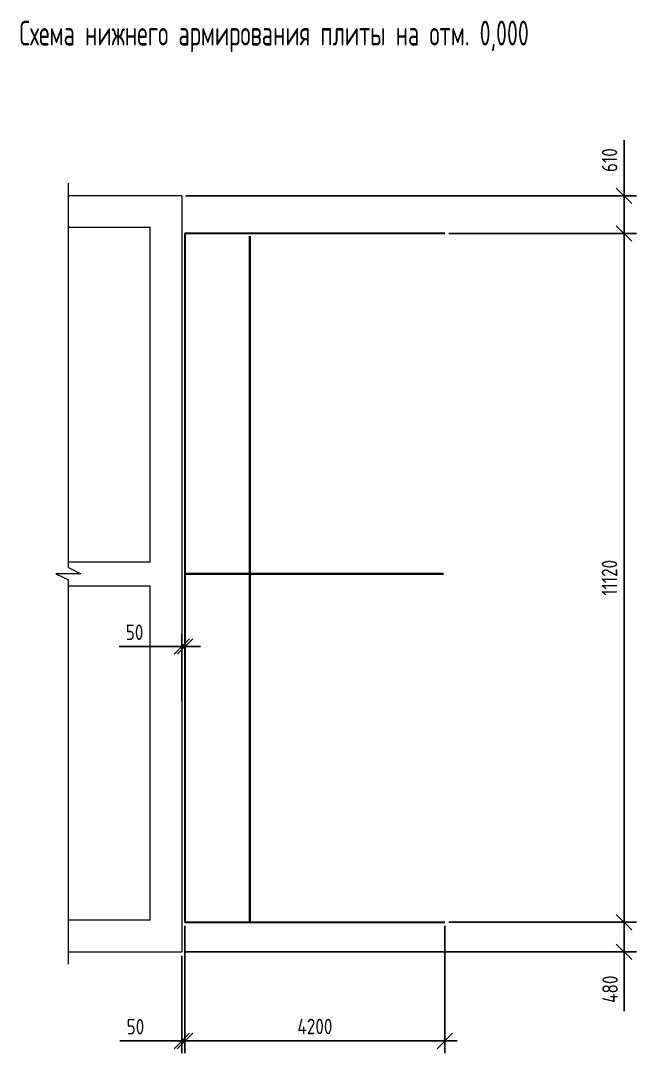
# Model space of a CAD drawing. Header units: millimetres. Extents: x -69913 to 106360, y -63759 to 35456.
# Drawn here: x -10150 to -201, y -61685 to -45010 of the extents above; entities that cross this region are included whole.
import ezdxf

# ---------------------------------------------------------------- set-up
doc = ezdxf.new("R2010")
doc.units = ezdxf.units.MM
doc.header["$MEASUREMENT"] = 0
for name, color, linetype, lineweight in [('Арматура ОСН', 6, 'Continuous', 40), ('Кирпич силикат', 31, 'Continuous', 30), ('МОНОЛИТ', 2, 'Continuous', 30), ('размеры', 4, 'Continuous', 15), ('текст', 1, 'Continuous', 25)]:
    doc.layers.add(name, color=color, linetype=linetype, lineweight=lineweight)
doc.styles.add('style2', font='CS_Gost2304.shx')
doc.styles.add('ГОСТ 2.304', font='CS_Gost2304.shx')
doc.dimstyles.new('СПДС', dxfattribs={"dimscale": 100, "dimtxt": 2.5, "dimasz": 2.5, "dimexe": 2, "dimexo": 0.625, "dimgap": 1, "dimtad": 1, "dimdec": 0, "dimtxsty": 'ГОСТ 2.304', "dimblk": 'OBLIQUE', "dimblk1": 'OBLIQUE', "dimblk2": 'OBLIQUE', "dimcen": 2.5, "dimdle": 2, "dimadec": 0, "dimazin": 2, "dimtfac": 0.75, "dimtdec": 4, "dimtmove": 1, "dimatfit": 3, "dimfxl": 1, "dimtfill": 1, "dimtolj": 1, "dimarcsym": 1})

# ---------------------------------------------------------------- blocks, each defined once
blk = doc.blocks.new('_Oblique')
at = {"color": 0, "linetype": 'ByBlock', "lineweight": -2}
blk.add_line((-0.5, -0.5), (0.5, 0.5), dxfattribs=at)
blk = doc.blocks.new('*D161')
at = {"layer": 'размеры', "color": 0, "lineweight": -2, "ltscale": 100, "transparency": 16777216}
for p, q in [((-7545, -55993), (-7545, -54916)), ((-7495, -55993), (-7495, -54916)), ((-8559, -55116), (-7545, -55116)), ((-7545, -55116), (-7795, -55116)), ((-7495, -55116), (-7545, -55116)), ((-7495, -55116), (-7545, -55116)), ((-7495, -55116), (-7245, -55116))]:
    blk.add_line(p, q, dxfattribs=at)
at = {"layer": 'размеры', "color": 0, "lineweight": -2, "ltscale": 100, "transparency": 16777216, "xscale": 250, "yscale": 250, "zscale": 250}
blk.add_blockref('_Oblique', (-7545, -55116), dxfattribs=at)
at = {"layer": 'размеры', "color": 0, "lineweight": -2, "ltscale": 100, "transparency": 16777216, "xscale": 250, "yscale": 250, "zscale": 250, "rotation": 180}
blk.add_blockref('_Oblique', (-7495, -55116), dxfattribs=at)
at = {"layer": 'размеры', "color": 0, "ltscale": 100, "transparency": 16777216, "insert": (-8309, -54886), "char_height": 250, "attachment_point": 5, "style": 'ГОСТ 2.304', "bg_fill": 3, "box_fill_scale": 1.25, "bg_fill_color": 256, "bg_fill_true_color": 13158600, "bg_fill_transparency": 0}
blk.add_mtext('\\A1;50', dxfattribs=at)
blk = doc.blocks.new('*D162')
at = {"layer": 'размеры', "color": 0, "lineweight": -2, "ltscale": 100, "transparency": 16777216}
for p, q in [((-401, -47837), (-401, -46937)), ((-401, -48446), (-401, -47637)), ((-7483, -47837), (-201, -47837)), ((-3233, -48446), (-201, -48446))]:
    blk.add_line(p, q, dxfattribs=at)
at = {"layer": 'размеры', "color": 0, "lineweight": -2, "ltscale": 100, "transparency": 16777216, "xscale": 250, "yscale": 250, "zscale": 250}
for p, rotation in [((-401, -47837), 90), ((-401, -48446), 270)]:
    blk.add_blockref('_Oblique', p, dxfattribs=dict(at, rotation=rotation))
at = {"layer": 'размеры', "color": 0, "ltscale": 100, "transparency": 16777216, "insert": (-634, -47262), "char_height": 250, "attachment_point": 5, "rotation": 90, "style": 'ГОСТ 2.304', "bg_fill": 3, "box_fill_scale": 1.25, "bg_fill_color": 256, "bg_fill_true_color": 13158600, "bg_fill_transparency": 0}
blk.add_mtext('\\A1;610', dxfattribs=at)
blk = doc.blocks.new('*D163')
at = {"layer": 'размеры', "color": 0, "lineweight": -2, "ltscale": 100, "transparency": 16777216}
for p, q in [((-401, -48246), (-401, -59766)), ((-3233, -48446), (-201, -48446)), ((-3233, -59566), (-201, -59566))]:
    blk.add_line(p, q, dxfattribs=at)
at = {"layer": 'размеры', "color": 0, "lineweight": -2, "ltscale": 100, "transparency": 16777216, "xscale": 250, "yscale": 250, "zscale": 250}
for p, rotation in [((-401, -48446), 90), ((-401, -59566), 270)]:
    blk.add_blockref('_Oblique', p, dxfattribs=dict(at, rotation=rotation))
at = {"layer": 'размеры', "color": 0, "ltscale": 100, "transparency": 16777216, "insert": (-636, -54006), "char_height": 250, "attachment_point": 5, "rotation": 90, "style": 'ГОСТ 2.304', "bg_fill": 3, "box_fill_scale": 1.25, "bg_fill_color": 256, "bg_fill_true_color": 13158600, "bg_fill_transparency": 0}
blk.add_mtext('\\A1;11120', dxfattribs=at)
blk = doc.blocks.new('*D164')
at = {"layer": 'размеры', "color": 0, "lineweight": -2, "ltscale": 100, "transparency": 16777216}
for p, q in [((-3233, -59566), (-201, -59566)), ((-401, -59566), (-401, -60247)), ((-7483, -60047), (-201, -60047)), ((-401, -60047), (-401, -61003))]:
    blk.add_line(p, q, dxfattribs=at)
at = {"layer": 'размеры', "color": 0, "lineweight": -2, "ltscale": 100, "transparency": 16777216, "xscale": 250, "yscale": 250, "zscale": 250}
for p, rotation in [((-401, -59566), 90), ((-401, -60047), 270)]:
    blk.add_blockref('_Oblique', p, dxfattribs=dict(at, rotation=rotation))
at = {"layer": 'размеры', "color": 0, "ltscale": 100, "transparency": 16777216, "insert": (-626, -60650), "char_height": 250, "attachment_point": 5, "rotation": 90, "style": 'ГОСТ 2.304', "bg_fill": 3, "box_fill_scale": 1.25, "bg_fill_color": 256, "bg_fill_true_color": 13158600, "bg_fill_transparency": 0}
blk.add_mtext('\\A1;480', dxfattribs=at)
blk = doc.blocks.new('*D165')
at = {"layer": 'размеры', "color": 0, "lineweight": -2, "ltscale": 100, "transparency": 16777216}
for p, q in [((-7495, -59628), (-7495, -61685)), ((-7545, -60109), (-7545, -61685)), ((-7545, -61485), (-8545, -61485)), ((-7495, -61485), (-7545, -61485)), ((-7495, -61485), (-7245, -61485))]:
    blk.add_line(p, q, dxfattribs=at)
at = {"layer": 'размеры', "color": 0, "lineweight": -2, "ltscale": 100, "transparency": 16777216, "xscale": 250, "yscale": 250, "zscale": 250}
blk.add_blockref('_Oblique', (-7545, -61485), dxfattribs=at)
at = {"layer": 'размеры', "color": 0, "lineweight": -2, "ltscale": 100, "transparency": 16777216, "xscale": 250, "yscale": 250, "zscale": 250, "rotation": 180}
blk.add_blockref('_Oblique', (-7495, -61485), dxfattribs=at)
at = {"layer": 'размеры', "color": 0, "ltscale": 100, "transparency": 16777216, "insert": (-8295, -61255), "char_height": 250, "attachment_point": 5, "style": 'ГОСТ 2.304', "bg_fill": 3, "box_fill_scale": 1.25, "bg_fill_color": 256, "bg_fill_true_color": 13158600, "bg_fill_transparency": 0}
blk.add_mtext('\\A1;50', dxfattribs=at)
blk = doc.blocks.new('*D166')
at = {"layer": 'размеры', "color": 0, "lineweight": -2, "ltscale": 100, "transparency": 16777216}
for p, q in [((-7495, -59628), (-7495, -61685)), ((-3295, -59628), (-3295, -61685)), ((-7695, -61485), (-3095, -61485))]:
    blk.add_line(p, q, dxfattribs=at)
at = {"layer": 'размеры', "color": 0, "lineweight": -2, "ltscale": 100, "transparency": 16777216, "xscale": 250, "yscale": 250, "zscale": 250, "rotation": 180}
blk.add_blockref('_Oblique', (-7495, -61485), dxfattribs=at)
at = {"layer": 'размеры', "color": 0, "lineweight": -2, "ltscale": 100, "transparency": 16777216, "xscale": 250, "yscale": 250, "zscale": 250}
blk.add_blockref('_Oblique', (-3295, -61485), dxfattribs=at)
at = {"layer": 'размеры', "color": 0, "ltscale": 100, "transparency": 16777216, "insert": (-5395, -61251), "char_height": 250, "attachment_point": 5, "style": 'ГОСТ 2.304', "bg_fill": 3, "box_fill_scale": 1.25, "bg_fill_color": 256, "bg_fill_true_color": 13158600, "bg_fill_transparency": 0}
blk.add_mtext('\\A1;4200', dxfattribs=at)

msp = doc.modelspace()

# ---------------------------------------------------------------- linework, layer by layer
at = {"layer": 'Кирпич силикат', "lineweight": 15, "ltscale": 40}
for p, q in [((-7545.4, -47836.6), (-7545.4, -60046.6)), ((-8055.4, -53756.6), (-8055.4, -48346.6)), ((-8055.4, -59536.6), (-8055.4, -54136.6))]:
    msp.add_line(p, q, dxfattribs=at)
at = {"layer": 'Кирпич силикат', "lineweight": 15, "ltscale": 40, "flags": 128}
for points in [[(-7545.4, -47836.6), (-9379.2, -47836.6)], [(-9379.2, -48346.6), (-8055.4, -48346.6)], [(-8055.4, -53756.6), (-9379.2, -53756.6)], [(-9379.2, -54136.6), (-8055.4, -54136.6)], [(-8055.4, -59536.6), (-9379.2, -59536.6)], [(-9379.2, -60046.6), (-7545.4, -60046.6)]]:
    msp.add_lwpolyline(points, dxfattribs=at)
at = {"layer": 'МОНОЛИТ', "ltscale": 20}
for p, q in [((-7495.4, -48445.6), (-7495.4, -59565.6)), ((-3295.4, -48445.6), (-7495.4, -48445.6)), ((-7495.4, -59565.6), (-3295.4, -59565.6))]:
    msp.add_line(p, q, dxfattribs=at)
at = {"layer": 'размеры', "ltscale": 100}
for p, q in [((-9379.2, -53841.6), (-9379.2, -47636.6)), ((-9379.2, -53841.6), (-9179.2, -53941.6)), ((-9179.2, -53941.6), (-9579.2, -53941.6)), ((-9579.2, -53941.6), (-9379.2, -54041.6)), ((-9379.2, -60246.6), (-9379.2, -54041.6))]:
    msp.add_line(p, q, dxfattribs=at)

# ---------------------------------------------------------------- texts
at = {"layer": 'текст', "color": 0, "linetype": 'Continuous', "lineweight": 25, "ltscale": 50, "style": 'style2', "width": 0.8}
msp.add_text('Схема нижнего армирования плиты на отм. 0,000', height=400, dxfattribs=at).set_placement((-10169.1, -45411))

# ---------------------------------------------------------------- next in the draw order: dimensions: what is measured, and where the dimension line sits
at = {"layer": 'размеры', "ltscale": 100}
dim = msp.add_linear_dim(base=(-401.4, -48445.6), p1=(-7545.4, -47836.6), p2=(-3295.4, -48445.6), angle=90, dimstyle='СПДС', override={"dimrnd": 10, "dimtmove": 0}, dxfattribs=at)
dim.commit()
dim.dimension.update_dxf_attribs({"geometry": '*D162', "text_midpoint": (-401.4, -47261.7), "dimtype": 160})
dim = msp.add_linear_dim(base=(-7545.4, -55115.9), p1=(-7495.4, -56055.6), p2=(-7545.4, -56055.6), dimstyle='СПДС', dxfattribs=at)
dim.commit()
dim.dimension.update_dxf_attribs({"geometry": '*D161', "text_midpoint": (-8309.3, -55145.2), "dimtype": 160})

# ---------------------------------------------------------------- next in the draw order: dimensions: what is measured, and where the dimension line sits
dim = msp.add_linear_dim(base=(-401.4, -59565.6), p1=(-3295.4, -48445.6), p2=(-3295.4, -59565.6), angle=90, dimstyle='СПДС', dxfattribs=at)
dim.commit()
dim.dimension.update_dxf_attribs({"geometry": '*D163', "text_midpoint": (-636.1, -54005.6)})

# ---------------------------------------------------------------- next in the draw order: linework, layer by layer
at = {"layer": 'Арматура ОСН', "ltscale": 100}
msp.add_line((-7475.4, -53941.6), (-3315.4, -53941.6), dxfattribs=at)

# ---------------------------------------------------------------- next in the draw order: dimensions: what is measured, and where the dimension line sits
at = {"layer": 'размеры', "ltscale": 100}
dim = msp.add_linear_dim(base=(-401.4, -59565.6), p1=(-7545.4, -60046.6), p2=(-3295.4, -59565.6), angle=90, dimstyle='СПДС', override={"dimrnd": 10, "dimtmove": 0}, dxfattribs=at)
dim.commit()
dim.dimension.update_dxf_attribs({"geometry": '*D164', "text_midpoint": (-401.4, -60649.7), "dimtype": 160})

# ---------------------------------------------------------------- next in the draw order: dimensions: what is measured, and where the dimension line sits
dim = msp.add_linear_dim(base=(-7545.4, -61485.5), p1=(-7495.4, -59565.6), p2=(-7545.4, -60046.6), dimstyle='СПДС', override={"dimrnd": 10, "dimtmove": 0}, dxfattribs=at)
dim.commit()
dim.dimension.update_dxf_attribs({"geometry": '*D165', "text_midpoint": (-8295.4, -61255.3)})

# ---------------------------------------------------------------- next in the draw order: dimensions: what is measured, and where the dimension line sits
dim = msp.add_linear_dim(base=(-3295.4, -61485.5), p1=(-7495.4, -59565.6), p2=(-3295.4, -59565.6), dimstyle='СПДС', dxfattribs=at)
dim.commit()
dim.dimension.update_dxf_attribs({"geometry": '*D166', "text_midpoint": (-5395.4, -61250.8)})

# ---------------------------------------------------------------- next in the draw order: linework, layer by layer
at = {"layer": 'Арматура ОСН', "ltscale": 100}
msp.add_line((-6448, -59571.7), (-6448, -48491.7), dxfattribs=at)

doc.saveas('drawing.dxf')
